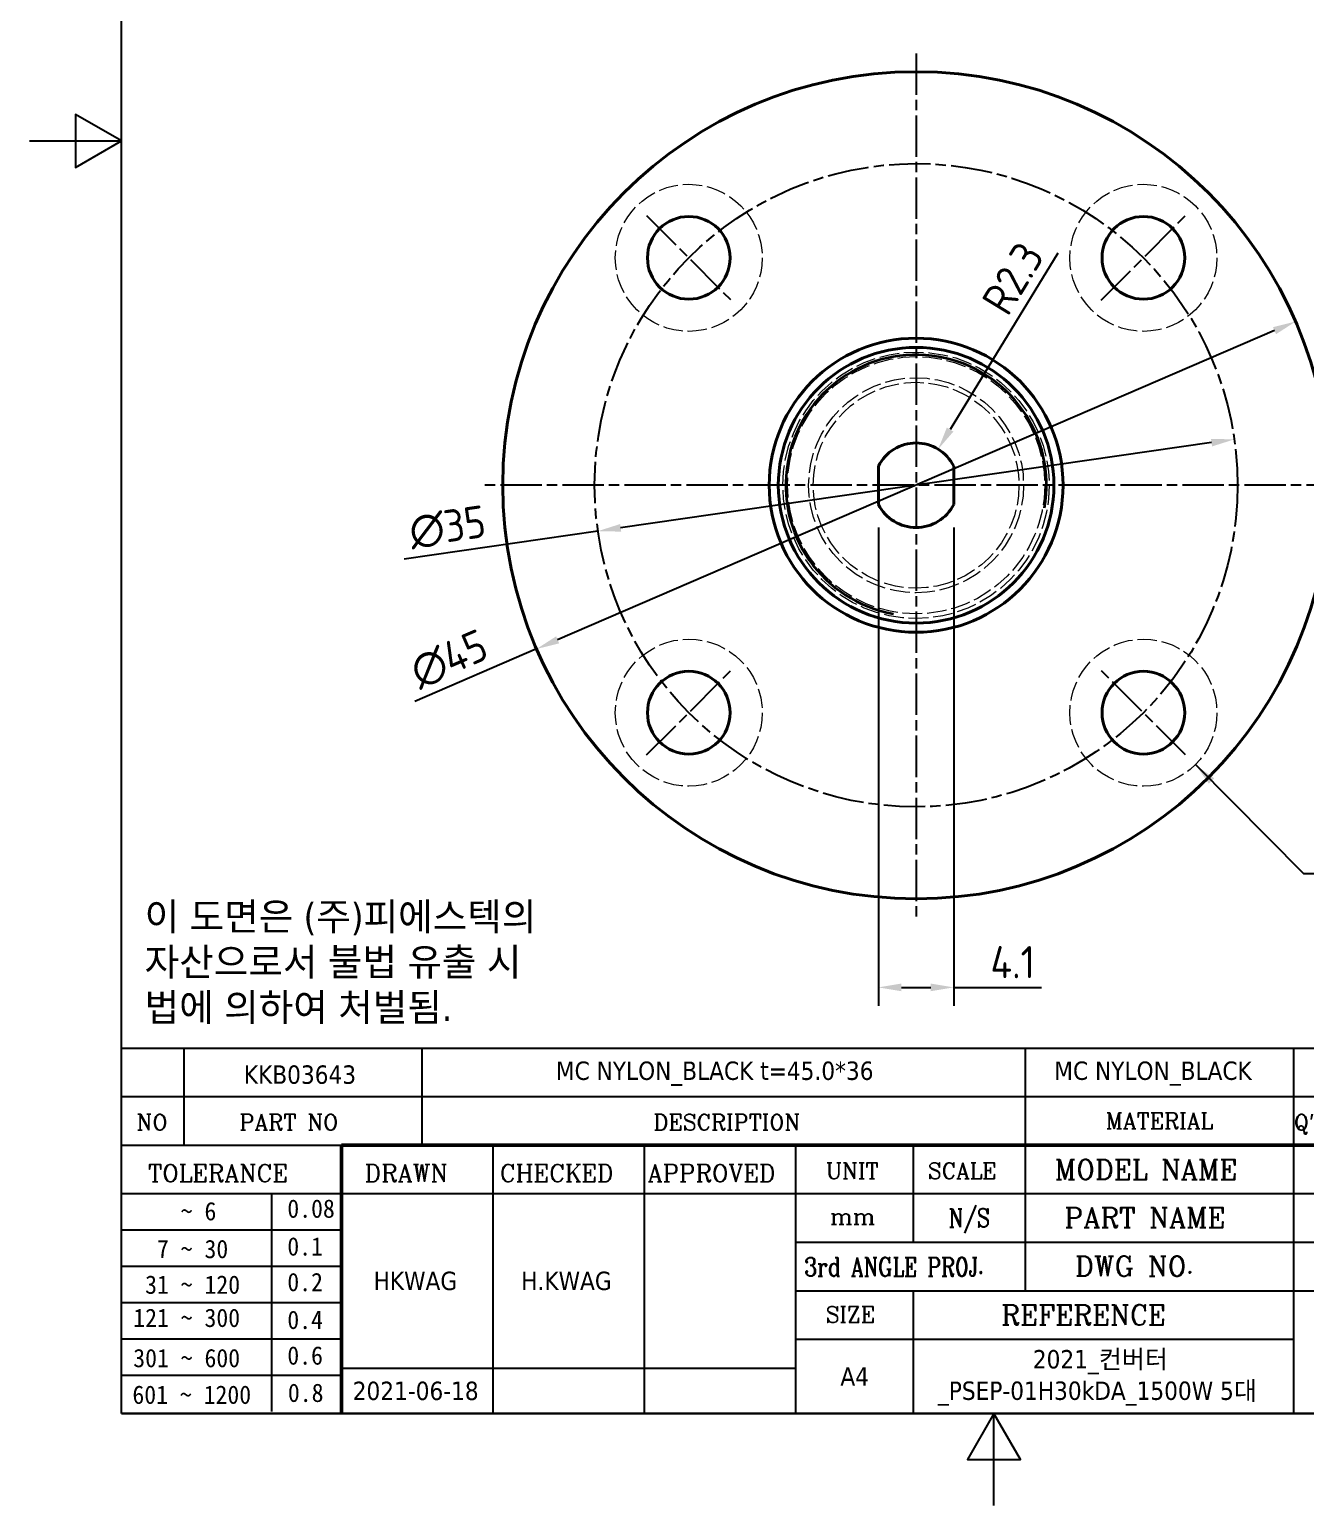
# Model space of a CAD drawing. Header units: millimetres. Extents: x 0 to 105, y 0 to 149.
# Drawn here: x 0 to 69.5, y 0 to 80.3 of the extents above; entities that cross this region are included whole.
import ezdxf
from ezdxf.enums import TextEntityAlignment as Align

# ---------------------------------------------------------------- set-up
doc = ezdxf.new("R2010")
doc.units = ezdxf.units.MM
doc.header["$LTSCALE"] = 0.5
doc.linetypes.add('CHAIN', pattern=[0.35429999999999995, 0.2362, -0.0295, 0.0591, -0.0295])
doc.linetypes.add('DASHED', pattern=[0.2067, 0.1654, -0.0413])
doc.layers.get('0').update_dxf_attribs({"color": 3, "lineweight": 25})
for name, color, linetype, lineweight in [('가려진 것(ISO)', 2, 'DASHED', 18), ('가시적인 것(ISO)', 3, 'Continuous', 40), ('가시적인 좁은 것(ISO)', 3, 'Continuous', 35), ('경계(ISO)', 7, 'Continuous', 25), ('기호(ISO)', 5, 'Continuous', 25), ('제목(ISO)', 5, 'Continuous', 50), ('중심 표식(ISO)', 1, 'Continuous', 25), ('중심선(ISO)', 1, 'Continuous', 25), ('치수(ISO)', 2, 'Continuous', 25)]:
    doc.layers.add(name, color=color, linetype=linetype, lineweight=lineweight)
doc.styles.add('HAN_291', font='')
doc.styles.add('RC_284', font='ROMANC.shx')
doc.styles.add('RC_287', font='ROMANC.shx')
doc.styles.add('RC_292', font='ROMANC.shx')
doc.styles.add('문자 텍스트_PSTEK_POSCO', font='isocp.shx')
doc.styles.add('치수 텍스트_PSTEK_POSCO', font='isocp.shx')
doc.styles.add('텍스트 스타일198', font='tahoma.ttf')
doc.styles.add('텍스트 스타일333', font='ROMANC.shx', dxfattribs={"width": 0.800000011920929})
doc.styles.get('HAN_291').set_extended_font_data('GulimChe')
doc.dimstyles.new('치수_PSTEK_POSCO', dxfattribs={"dimscale": 0.5, "dimtxt": 3.5, "dimasz": 2.5, "dimexe": 2, "dimexo": 2.5, "dimgap": 1, "dimtad": 1, "dimrnd": 1e-08, "dimdsep": 46, "dimtxsty": '치수 텍스트_PSTEK_POSCO', "dimcen": 0.09, "dimdle": 10, "dimclrd": 7, "dimclre": 7, "dimclrt": 2, "dimadec": 1, "dimazin": 2, "dimtfac": 1, "dimtmove": 0, "dimatfit": 3, "dimfxl": 0, "dimtolj": 1, "dimlwd": -1, "dimlwe": -1, "dimarcsym": 0})
doc.dimstyles.new('치수_PSTEK_POSCO$7', dxfattribs={"dimscale": 0.5, "dimtxt": 3.5, "dimasz": 2.5, "dimexe": 2, "dimexo": 2.5, "dimgap": 1, "dimtad": 1, "dimrnd": 1e-08, "dimdsep": 46, "dimtxsty": '치수 텍스트_PSTEK_POSCO', "dimcen": 0.09, "dimdle": 10, "dimclrd": 7, "dimclre": 7, "dimclrt": 2, "dimadec": 1, "dimazin": 2, "dimtfac": 1, "dimtmove": 0, "dimatfit": 3, "dimfxl": 0, "dimtolj": 1, "dimlwd": -1, "dimlwe": -1, "dimarcsym": 0})

# ---------------------------------------------------------------- blocks, each defined once
blk = doc.blocks.new('경계 Default Border')
at = {"layer": '경계(ISO)', "flags": 128}
for points in [[(10, 10), (10, 287.0000076293945), (200, 287.0000076293945), (200, 10), (10, 10)], [(0, 148.5000038146973), (10, 148.5000038146973), (5, 151.3867473602295), (5, 145.6132507324219), (10, 148.5000038146973)], [(105, 0), (105, 10), (102.1132469177246, 5), (107.8867530822754, 5), (105, 10)]]:
    blk.add_lwpolyline(points, dxfattribs=at)
blk = doc.blocks.new('제목 블록 PSTEK')
at = {"color": 180}
for p, q in [((182.475792979055, 11.79100474011392), (182.4757929790549, 51.56524660363496)), ((182.4757929790549, 51.56524660363496), (372.4757929537551, 51.56524660363496)), ((189.2651435055721, 51.56524660363496), (189.2651435055722, 41.00524660363494)), ((215.2152739891528, 41.00524660363494), (215.2152739891528, 51.56524660363496)), ((280.8758854511282, 51.56524660363496), (280.8758854511282, 41.00524660363494)), ((310.0881549537552, 51.56524660363496), (310.0881549537553, 41.00524660363494)), ((182.475792979055, 46.2852466036349), (372.4757929537551, 46.28524660363492)), ((182.475792979055, 41.00524660363493), (206.451475290024, 41.00524660363493)), ((222.9401812389276, 11.79100474011392), (222.9401812389276, 41.00524660363494)), ((239.4288871878316, 11.79100474011392), (239.4288871878316, 41.00524660363494)), ((255.9175931367356, 11.79100474011392), (255.9175931367356, 41.00524660363494)), ((268.6918866058747, 41.00524660363494), (268.6918866058747, 30.44524660363498)), ((280.8758854511282, 41.00524660363494), (280.8758854511282, 25.16524660363502)), ((310.088154953755, 41.00524660363494), (310.088154953755, 11.79100474011392)), ((182.475792979055, 35.72524660363497), (206.451475290024, 35.72524660363497)), ((198.8621818849491, 12.02524660363491), (198.8621818849491, 35.72524660363497)), ((206.451475290024, 35.72524660363497), (372.4757929537551, 35.72524660363497)), ((182.475792979055, 31.77524660363492), (206.451475290024, 31.77524660363492)), ((255.917593136736, 30.44524660363498), (372.4757929537552, 30.44524660363501)), ((182.475792979055, 27.82524660363487), (206.451475290024, 27.82524660363487)), ((255.9175931367359, 25.16524660363502), (372.4757929537552, 25.165246603635)), ((268.6918866058744, 25.16524660363502), (268.6918866058744, 11.79100474011392)), ((182.475792979055, 23.87524660363505), (206.451475290024, 23.87524660363505)), ((182.475792979055, 19.92524660363478), (206.451475290024, 19.92524660363478)), ((255.9175931367359, 19.88524660363481), (310.0881549537553, 19.88524660363481)), ((206.451475290024, 16.74100474011396), (255.9175931367359, 16.74100474011396)), ((182.475792979055, 15.97524660363496), (206.451475290024, 15.97524660363496)), ((182.475792979055, 11.79100474011392), (372.4757929537551, 11.79100474011389))]:
    blk.add_line(p, q, dxfattribs=at)
at = {"color": 7, "lineweight": 50}
for p, q in [((206.4514752900237, 11.79100474011392), (206.4514752900237, 41.00524660363494)), ((206.451475290024, 41.00524660363494), (372.4757929537551, 41.00524660363496))]:
    blk.add_line(p, q, dxfattribs=at)
at = {"layer": '제목(ISO)', "lineweight": 18}
blk.add_line((182.475792979055, 35.72500474011393), (182.475792979055, 11.79100474011392), dxfattribs=at)
at = {"color": 2}
for s, height, style, p in [('NO', 1.742399930953979, 'RC_284', (184.135398793432, 42.62317362549192)), ('PART NO', 1.742399930953979, 'RC_284', (195.3359407378685, 42.62317362549192)), ('DESCRIPTION', 1.742399930953979, 'RC_284', (240.4025565652523, 42.62317362549192)), ("Q'TY", 1.742399930953979, 'RC_284', (310.1440786515383, 42.62317362549192)), (' TOLERANCE', 1.899999976158142, 'RC_287', (184.0872874387979, 37.00893196870329)), ('DRAWN', 1.899999976158142, 'RC_287', (208.9766620976279, 37.00893196870329)), ('CHECKED', 1.899999976158142, 'RC_287', (223.6856844514997, 37.00893196870329)), ('APPROVED', 1.899999976158142, 'RC_287', (239.7795453577791, 37.00893196870329)), ('UNIT', 1.742399930953979, 'RC_284', (259.1652673287452, 37.34317362549218)), ('SCALE', 1.742399930953979, 'RC_284', (270.2934779252897, 37.34317362549218)), ('MODEL NAME', 2.178000062704086, 'RC_292', (284.096330289083, 37.25462520371384)), ('    ~ 6', 2.000000029802322, 'HAN_291', (183.7721304966814, 32.8176515608431)), ('0.08', 2.000000029802322, 'HAN_291', (200.5467345600617, 33.09873600004101)), ('PART NAME', 2.178000062704086, 'RC_292', (285.1416959765849, 32.03045329421792)), ('mm', 1.742399930953979, 'RC_284', (259.6505418159997, 32.3543089683787)), ('  7 ~ 30', 2.000000029802322, 'HAN_291', (183.7721304966814, 28.70538114822415)), ('0.1', 2.000000029802322, 'HAN_291', (200.5467345600617, 28.98646558742206)), (' DWG NO.', 2.178000062704086, 'RC_292', (284.8124284083233, 26.75045329421772)), (' 31 ~ 120', 2.000000029802322, 'HAN_291', (183.7721304966814, 24.82628181916237)), ('0.2', 2.000000029802322, 'HAN_291', (200.5467345600617, 25.10736625836028)), ('121 ~ 300', 2.000000029802322, 'HAN_291', (183.7721304966814, 21.21401206133254)), ('0.4', 2.000000029802322, 'HAN_291', (200.5467345600617, 20.99509650053045)), ('SIZE', 1.742399930953979, 'RC_284', (259.1652673287452, 21.69497768947366)), ('REFERENCE', 2.178000062704086, 'RC_292', (278.2741065029841, 21.43214925458022)), ('301 ~ 600', 2.000000029802322, 'HAN_291', (183.7721304966814, 16.83491273227077)), ('0.6', 2.000000029802322, 'HAN_291', (200.5467345600617, 17.11599717146868)), ('601 ~ 1200', 2.000000029802322, 'HAN_291', (183.6802025156883, 12.84759660881125)), ('0.8', 2.000000029802322, 'HAN_291', (200.6097246063884, 13.05732192299702))]:
    blk.add_text(s, height=height, dxfattribs=dict(at, style=style)).set_placement(p)
at = {"color": 2, "style": 'RC_284'}
blk.add_text('MATERIAL', height=1.742399930953979, dxfattribs=at).set_placement((295.4820202024417, 43.64524660363492), align=Align.MIDDLE_CENTER)
at = {"color": 7, "style": '텍스트 스타일333', "width": 0.7999999523162842}
blk.add_text('N/S', height=2.000000029802322, dxfattribs=at).set_placement((274.7838860285014, 33.08524660363496), align=Align.MIDDLE_CENTER)
at = {"color": 2, "style": '텍스트 스타일333', "width": 0.7999999523162842}
blk.add_text('3rd ANGLE PROJ.', height=2.000000029802322, dxfattribs=at).set_placement((256.8430306642954, 26.76148381654429))
at = {"layer": '제목(ISO)', "color": 7, "style": '텍스트 스타일198'}
for tag, p in [('부품_번호_001', (195.8125351691155, 47.68004260673702)), ('설명_001', (229.7838056062346, 48.10311672973455)), ('재질_001', (284.0522014357243, 48.10590475655847)), ("3._Q'TY_001", (312.7051684940307, 47.92188863680521)), ('4._COLOR_001', (323.60329424837, 47.92524659519482)), ('질량\\P3;_001', (350.3046145979153, 48.1643332325385)), ('1._MODEL_NAME_001', (326.2265096999781, 37.52172745615292)), ('제목_001', (337.2223155862142, 32.12933155161866)), ('부품_번호_001', (334.4717754223474, 26.8052465951949)), ('설계자_001', (209.9396160013646, 25.23446884679021)), ('점검자_001', (226.011935109951, 25.23446884679021)), ('프로젝트_001', (281.7143245048521, 16.70626985185461)), ('시트_크기_001', (260.7634369704525, 14.8381256569732)), ('작성_날짜_001', (207.6662781715662, 13.26600473167383)), ('프로젝트_002', (271.3899446543797, 13.2823906132031))]:
    blk.add_attdef(tag, p, '', height=2.000000029802322, dxfattribs=at)
for tag, p in [('엔지니어링_승인자', (247.673240162284, 26.23312567187446)), ('점검_날짜', (231.1845342133799, 14.26600474011394)), ('엔지니어링_승인_날짜', (247.6732401622839, 14.26600474011394))]:
    blk.add_attdef(tag, text='', height=2.000000029802322, dxfattribs=at).set_placement(p, align=Align.MIDDLE_CENTER)
blk = doc.blocks.new('*D21')
at = {"layer": 'Defpoints', "color": 0, "transparency": 16777216}
for p in [(46.21508809406254, 54.46890963811479), (50.31508809406254, 54.46890963811479), (50.31508809406254, 28.1896953099837)]:
    blk.add_point(p, dxfattribs=at)
at = {"layer": '치수(ISO)', "color": 7, "transparency": 16777216}
for p, q in [((46.21508809406254, 53.21890963811479), (46.21508809406254, 27.1896953099837)), ((50.31508809406254, 53.21890963811479), (50.31508809406254, 27.1896953099837)), ((47.46508809406254, 28.1896953099837), (49.06508809406254, 28.1896953099837)), ((50.31508809406254, 28.1896953099837), (55.08468503765197, 28.1896953099837))]:
    blk.add_line(p, q, dxfattribs=at)
for points in [[(47.46508809406254, 28.39802864331703), (47.46508809406254, 27.98136197665037), (46.21508809406254, 28.1896953099837)], [(49.06508809406254, 28.39802864331703), (49.06508809406254, 27.98136197665037), (50.31508809406254, 28.1896953099837)]]:
    blk.add_solid(points, dxfattribs=at)
at = {"layer": '치수(ISO)', "color": 2, "transparency": 16777216, "insert": (52.30968503765197, 29.5646953099837), "char_height": 1.75, "attachment_point": 4, "style": '치수 텍스트_PSTEK_POSCO'}
blk.add_mtext('\\A1;4.1', dxfattribs=at)
blk = doc.blocks.new('*D22')
at = {"layer": 'Defpoints', "color": 0, "transparency": 16777216}
for p in [(68.92663894195468, 64.41962178367706), (27.60353724617039, 46.60386285401397)]:
    blk.add_point(p, dxfattribs=at)
at = {"layer": '치수(ISO)', "color": 7, "transparency": 16777216}
for p, q in [((67.77877500596067, 63.92473959118642), (28.75140118216441, 47.09874504650458)), ((27.60353724617039, 46.60386285401397), (20.98207065501403, 43.7491291165197))]:
    blk.add_line(p, q, dxfattribs=at)
for points in [[(67.69629464054557, 64.11605024718543), (67.86125537137578, 63.73342893518742), (68.92663894195468, 64.41962178367706)], [(28.66892081674929, 47.29005570250361), (28.83388154757951, 46.90743439050561), (27.60353724617039, 46.60386285401397)]]:
    blk.add_solid(points, dxfattribs=at)
at = {"layer": '치수(ISO)', "color": 2, "transparency": 16777216, "insert": (20.89684581767191, 45.20973232310939), "char_height": 1.75, "attachment_point": 4, "rotation": 23.322475596946582, "style": '치수 텍스트_PSTEK_POSCO'}
blk.add_mtext('\\A1;∅45', dxfattribs=at)
blk = doc.blocks.new('*D23')
at = {"layer": 'Defpoints', "color": 0, "transparency": 16777216}
for p in [(65.58618902317872, 58.00763145968708), (30.94398716494637, 53.01585317800397)]:
    blk.add_point(p, dxfattribs=at)
at = {"layer": '치수(ISO)', "color": 7, "transparency": 16777216}
for p, q in [((64.34896752824184, 57.82935366391268), (32.18120865988324, 53.19413097377837)), ((30.94398716494637, 53.01585317800397), (20.39490805787205, 51.49578051651589))]:
    blk.add_line(p, q, dxfattribs=at)
for points in [[(64.31925456227944, 58.03555724640216), (64.37868049420423, 57.6231500814232), (65.58618902317872, 58.00763145968708)], [(32.15149569392084, 53.40033455626784), (32.21092162584564, 52.98792739128888), (30.94398716494637, 53.01585317800397)]]:
    blk.add_solid(points, dxfattribs=at)
at = {"layer": '치수(ISO)', "color": 2, "transparency": 16777216, "insert": (20.69369108049496, 52.92803527925621), "char_height": 1.75, "attachment_point": 4, "rotation": 8.199612321893106, "style": '치수 텍스트_PSTEK_POSCO'}
blk.add_mtext('\\A1;∅35', dxfattribs=at)
blk = doc.blocks.new('*D37')
at = {"layer": 'Defpoints', "color": 0, "transparency": 16777216}
for p in [(49.465014430648, 57.47392905480328), (48.26508809406253, 55.5117423188455)]:
    blk.add_point(p, dxfattribs=at)
at = {"layer": '치수(ISO)', "color": 7, "transparency": 16777216}
blk.add_line((55.98916149206976, 68.14257965196254), (50.11714830922705, 58.54033488956293), dxfattribs=at)
blk.add_solid([(49.93941400343378, 58.64902386932611), (50.29488261502033, 58.43164590979976), (49.465014430648, 57.47392905480328)], dxfattribs=at)
at = {"layer": '치수(ISO)', "color": 2, "transparency": 16777216, "insert": (52.50872505311447, 65.08708370803824), "char_height": 1.75, "attachment_point": 4, "rotation": 58.553169604269314, "style": '치수 텍스트_PSTEK_POSCO'}
blk.add_mtext('\\A1;R2.3', dxfattribs=at)

msp = doc.modelspace()

# ---------------------------------------------------------------- linework, layer by layer
at = {"layer": '가려진 것(ISO)', "ltscale": 12.79899215698242}
for centre in [(35.89071942329795, 67.8861109896101), (60.63945676482712, 67.8861109896101), (35.89071942329795, 43.13737364808092), (60.63945676482712, 43.13737364808092)]:
    msp.add_circle(centre, 4, dxfattribs=at)
at = {"layer": '가려진 것(ISO)', "ltscale": 12.96368503570557}
msp.add_circle((48.26508809406253, 55.51174231884551), 7.250000000000001, dxfattribs=at)
at = {"layer": '가려진 것(ISO)', "ltscale": 12.89595413208008}
msp.add_circle((48.26508809406253, 55.51174231884551), 6.999999999999994, dxfattribs=at)
at = {"layer": '가려진 것(ISO)', "ltscale": 13.17229652404785}
msp.add_circle((48.26508809406253, 55.51174231884551), 5.849999999999998, dxfattribs=at)
at = {"layer": '가려진 것(ISO)', "ltscale": 13.09435367584229}
msp.add_circle((48.26508809406253, 55.51174231884551), 5.6, dxfattribs=at)
at = {"layer": '가시적인 것(ISO)'}
for p, q in [((46.21508809406254, 56.55457499957621), (46.21508809406254, 54.46890963811479)), ((50.31508809406254, 54.46890963811479), (50.31508809406254, 56.55457499957621))]:
    msp.add_line(p, q, dxfattribs=at)
for centre, radius in [((48.26508809406253, 55.51174231884551), 22.5), ((35.89071942329795, 67.8861109896101), 2.25), ((60.63945676482712, 67.8861109896101), 2.25), ((48.26508809406253, 55.51174231884551), 8), ((48.26508809406253, 55.51174231884551), 7.5), ((35.89071942329795, 43.13737364808092), 2.25), ((60.63945676482712, 43.13737364808092), 2.25)]:
    msp.add_circle(centre, radius, dxfattribs=at)
for radius, start, end in [(2.3, 26.96238899747975, 153.0376110025203), (2.299999999999999, 206.9623889974797, 333.0376110025201)]:
    msp.add_arc((48.26508809406253, 55.51174231884551), radius, start, end, dxfattribs=at)
at = {"layer": '가시적인 좁은 것(ISO)'}
msp.add_arc((48.26508809406253, 55.51174231884551), 7.099000000000001, 350.0000000000019, 259.9999999999507, dxfattribs=at)
at = {"layer": '중심 표식(ISO)', "linetype": 'CHAIN', "ltscale": 19.05165100097656}
for p, q in [((48.26508809406253, 79.0117423188455), (48.26508809406253, 32.01174231884551)), ((33.59262238444168, 70.18420802846637), (38.18881646215423, 65.5880139507538)), ((58.34135972597083, 65.5880139507538), (62.9375538036834, 70.18420802846637)), ((71.76508809406255, 55.51174231884551), (24.76508809406253, 55.51174231884551)), ((33.59262238444168, 40.83927660922464), (38.18881646215423, 45.43547068693721)), ((62.9375538036834, 40.83927660922464), (58.34135972597083, 45.43547068693721))]:
    msp.add_line(p, q, dxfattribs=at)
at = {"layer": '중심선(ISO)', "linetype": 'CHAIN', "ltscale": 19.05165100097656}
msp.add_circle((48.26508809406253, 55.51174231884551), 17.5, dxfattribs=at)

# ---------------------------------------------------------------- block references
at = {"xscale": 0.5, "yscale": 0.5, "zscale": 0.5}
msp.add_blockref('경계 Default Border', (0, 0), dxfattribs=at)
ref = msp.add_blockref('제목 블록 PSTEK', (-86.23789647687758, -0.8955023700569475), dxfattribs=dict(xscale=0.5, yscale=0.5, zscale=0.5))
ref.add_attrib('설계자_001', 'HKWAG', (18.7319115238047, 11.72173205333816), dxfattribs={"layer": '제목(ISO)', "color": 7, "height": 1.000000014901161, "style": '텍스트 스타일198'})
ref.add_attrib('점검자_001', 'H.KWAG', (26.7680710780979, 11.72173205333816), dxfattribs={"layer": '제목(ISO)', "color": 7, "height": 1.000000014901161, "style": '텍스트 스타일198'})
ref.add_attrib('프로젝트_001', '2021_컨버터', (54.61926577554848, 7.457632555870358), dxfattribs={"layer": '제목(ISO)', "color": 7, "height": 1.000000014901161, "style": '텍스트 스타일198'})
ref.add_attrib('시트_크기_001', 'A4', (44.14382200834862, 6.523560458429655), dxfattribs={"layer": '제목(ISO)', "color": 7, "height": 1.000000014901161, "style": '텍스트 스타일198'})
ref.add_attrib('작성_날짜_001', '2021-06-18', (17.59524260890552, 5.737499995779968), dxfattribs={"layer": '제목(ISO)', "color": 7, "height": 1.000000014901161, "style": '텍스트 스타일198'})
ref.add_attrib('재질_001', 'MC NYLON_BLACK', (55.78820424098459, 23.15745000822229), dxfattribs={"layer": '제목(ISO)', "color": 7, "height": 1.000000014901161, "style": '텍스트 스타일198'})
ref.add_attrib('설명_001', 'MC NYLON_BLACK t=45.0*36', (28.65400632623972, 23.15605599481033), dxfattribs={"layer": '제목(ISO)', "color": 7, "height": 1.000000014901161, "style": '텍스트 스타일198'})
ref.add_attrib('부품_번호_001', 'KKB03643', (11.66837110768016, 22.94451893331156), dxfattribs={"layer": '제목(ISO)', "color": 7, "height": 1.000000014901161, "style": '텍스트 스타일198'})
ref.add_attrib('프로젝트_002', '_PSEP-01H30kDA_1500W 5대', (49.45707585031229, 5.745692936544605), dxfattribs={"layer": '제목(ISO)', "color": 7, "height": 1.000000014901161, "style": '텍스트 스타일198'})

# ---------------------------------------------------------------- texts
at = {"layer": '기호(ISO)', "color": 7, "insert": (6.267250879635098, 29.49674829713592), "char_height": 1.500000059604645, "width": 30.42038913736381, "attachment_point": 4, "line_spacing_factor": 0.9878842234611511, "style": '문자 텍스트_PSTEK_POSCO'}
msp.add_mtext('{\\fTahoma|b0|i0;\\H1.5000;이 도면은 (주)피에스텍의\\P자산으로서 불법 유출 시 \\P법에 의하여 처벌됨.}', dxfattribs=at)

# ---------------------------------------------------------------- dimensions: what is measured, and where the dimension line sits
at = {"layer": '치수(ISO)', "color": 7}
dim = msp.add_radius_dim(center=(48.26508809406253, 55.5117423188455), mpoint=(49.465014430648, 57.47392905480328), dimstyle='치수_PSTEK_POSCO', override={"dimdec": 2, "dimcen": 0, "dimtp": 0, "dimtm": -0, "dimtdec": 2, "dimtofl": 0}, dxfattribs=at)
dim.commit()
dim.dimension.update_dxf_attribs({"geometry": '*D37', "text_midpoint": (54.70511317883705, 66.04283194934621), "dimtype": 164})
for p1, p2, override, picture, middle in [((68.92663894195468, 64.41962178367706), (27.60353724617039, 46.60386285401397), {"dimdec": 2, "dimlfac": 0.9999999999999997, "dimtp": 0, "dimtm": -0, "dimtdec": 2, "dimatfit": 2}, '*D22', (23.16185847202614, 44.68890790059069)), ((65.58618902317872, 58.00763145968708), (30.94398716494637, 53.01585317800397), {"dimdec": 2, "dimlfac": 0.9999999999999998, "dimtp": 0, "dimtm": -0, "dimtdec": 2, "dimatfit": 2}, '*D23', (22.65777992335878, 51.82184970457138))]:
    dim = msp.add_diameter_dim_2p(p1=p1, p2=p2, dimstyle='치수_PSTEK_POSCO', override=override, dxfattribs=at)
    dim.commit()
    dim.dimension.update_dxf_attribs({"geometry": picture, "text_midpoint": middle, "dimtype": 163})
dim = msp.add_linear_dim(base=(50.31508809406254, 28.1896953099837), p1=(46.21508809406254, 54.46890963811479), p2=(50.31508809406254, 54.46890963811479), dimstyle='치수_PSTEK_POSCO', override={"dimdec": 2, "dimtp": 0, "dimtm": -0, "dimtdec": 2, "dimtofl": 0, "dimatfit": 2}, dxfattribs=at)
dim.commit()
dim.dimension.update_dxf_attribs({"geometry": '*D21', "text_midpoint": (53.44718503765198, 28.1896953099837), "dimtype": 160})

# ---------------------------------------------------------------- leaders
at = {"layer": '기호(ISO)', "color": 7, "annotation_type": 0, "has_hookline": 1, "hookline_direction": 0, "text_width": 17.32499970495702}
msp.add_leader([(63.46788388957373, 40.30894652333516), (69.35489870610635, 34.37817921141075), (70.60489870610635, 34.37817921141075)], dimstyle='치수_PSTEK_POSCO$7', override={"dimtad": 0}, dxfattribs=at)

doc.saveas('drawing.dxf')
